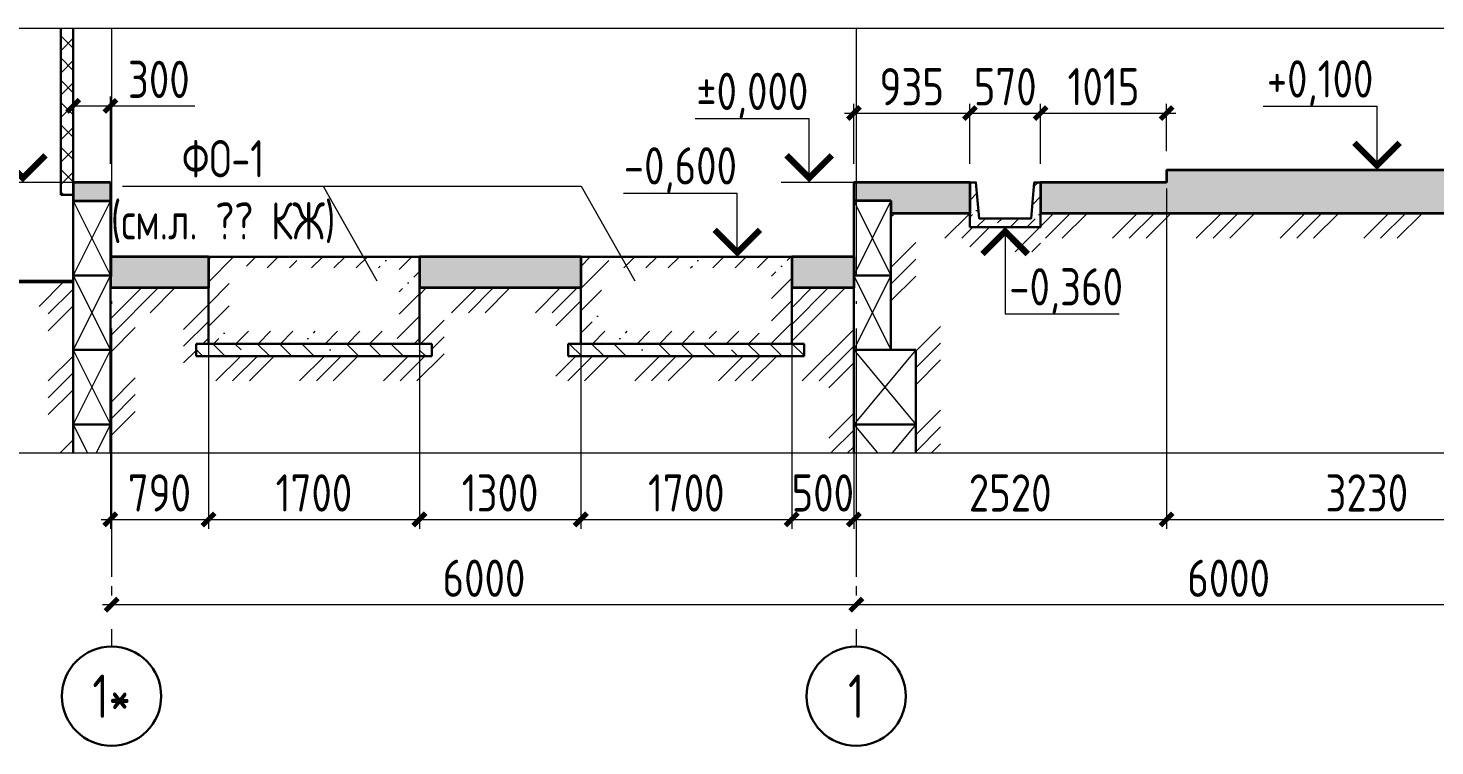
# Model space of a CAD drawing. Extents: x -965262 to 1142518, y -357520 to 71675.
# Drawn here: x 185344 to 196679, y -200357 to -194576 of the extents above; entities that cross this region are included whole.
import ezdxf

# ---------------------------------------------------------------- set-up
doc = ezdxf.new("R2010")
doc.units = 0
doc.header["$LTSCALE"] = 10
doc.linetypes.add('DOTE', pattern=[2.42, 2, -0.2, 0.02, -0.2])
doc.layers.get('0').update_dxf_attribs({"linetype": 'CONTINUOUS', "lineweight": 30})
doc.layers.get('Defpoints').update_dxf_attribs({"linetype": 'CONTINUOUS'})
doc.layers.add('DOTE', color=7, linetype='DOTE', lineweight=9)
doc.layers.add('полы', color=3, linetype='CONTINUOUS', lineweight=35)
doc.styles.add('GOST 2.304', font='isocpeur.ttf', dxfattribs={"width": 0.75, "height": 250})
doc.styles.add('ГОСТ 2м', font='isocpeur.ttf', dxfattribs={"width": 0.8, "height": 250})
doc.dimstyles.new('ГОСТ 2м', dxfattribs={"dimtxt": 250, "dimasz": 100, "dimexe": 75, "dimexo": 150, "dimgap": 62.5, "dimtad": 1, "dimdec": 0, "dimtxsty": 'ГОСТ 2м', "dimblk": 'ARCHTICK', "dimcen": 150, "dimdle": 75, "dimclrd": 256, "dimclre": 256, "dimclrt": 256, "dimadec": 0, "dimazin": 0, "dimtfac": 1, "dimtdec": 0, "dimtmove": 0, "dimatfit": 3, "dimldrblk": 'OBLIQUE', "dimfxl": 1, "dimlwd": 15, "dimlwe": 15, "dimarcsym": 0})
pattern_1 = [(135, (-2733454.96, -39518.6), (-179.605122, -179.605122), []), (135, (-2733454.96, -39339), (-179.605122, -179.605122), [317.5, -63.5, 0, -63.5])]
pattern_2 = [(45, (-2733454.96, -39518.6), (-179.605122, 179.605122), []), (45, (-2733275.35, -39518.6), (-179.605122, 179.605122), [317.5, -63.5, 0, -63.5])]

# ---------------------------------------------------------------- blocks, each defined once
blk = doc.blocks.new('_ArchTick')
at = {"color": 0, "linetype": 'ByBlock', "lineweight": 0, "const_width": 0.4}
blk.add_lwpolyline([(-0.5, -0.5), (0.5, 0.5)], dxfattribs=at)
blk = doc.blocks.new('*D1540')
at = {"lineweight": 15, "transparency": 16777216}
for p, q in [((192017, -199070), (192017, -199145)), ((198017, -199070), (198017, -199145)), ((198092, -199220), (191942, -199220))]:
    blk.add_line(p, q, dxfattribs=at)
at = {"layer": 'Defpoints', "color": 0, "lineweight": 15, "transparency": 16777216}
for p in [(192017, -199220), (192017, -199220), (198017, -199220)]:
    blk.add_point(p, dxfattribs=at)
at = {"lineweight": 15, "transparency": 16777216, "xscale": 100, "yscale": 100, "zscale": 100, "rotation": 180}
blk.add_blockref('_ArchTick', (192017, -199220), dxfattribs=at)
at = {"lineweight": 15, "transparency": 16777216, "xscale": 100, "yscale": 100, "zscale": 100}
blk.add_blockref('_ArchTick', (198017, -199220), dxfattribs=at)
at = {"lineweight": 15, "transparency": 16777216, "insert": (195017, -199007), "char_height": 250, "attachment_point": 5, "style": 'ГОСТ 2м'}
blk.add_mtext('{\\H1.2x;6000}', dxfattribs=at)
blk = doc.blocks.new('_Oblique')
at = {"color": 0, "linetype": 'ByBlock', "lineweight": -2}
blk.add_line((-0.5, -0.5), (0.5, 0.5), dxfattribs=at)
blk = doc.blocks.new('*D1541')
at = {"lineweight": 15, "transparency": 16777216}
for p, q in [((186017, -199070), (186017, -199145)), ((192017, -199070), (192017, -199145)), ((192092, -199220), (185942, -199220))]:
    blk.add_line(p, q, dxfattribs=at)
at = {"layer": 'Defpoints', "color": 0, "lineweight": 15, "transparency": 16777216}
for p in [(186017, -199220), (186017, -199220), (192017, -199220)]:
    blk.add_point(p, dxfattribs=at)
at = {"lineweight": 15, "transparency": 16777216, "xscale": 100, "yscale": 100, "zscale": 100, "rotation": 180}
blk.add_blockref('_ArchTick', (186017, -199220), dxfattribs=at)
at = {"lineweight": 15, "transparency": 16777216, "xscale": 100, "yscale": 100, "zscale": 100}
blk.add_blockref('_ArchTick', (192017, -199220), dxfattribs=at)
at = {"lineweight": 15, "transparency": 16777216, "insert": (189017, -199007), "char_height": 250, "attachment_point": 5, "style": 'ГОСТ 2м'}
blk.add_mtext('{\\H1.2x;6000}', dxfattribs=at)
blk = doc.blocks.new('*D1582')
at = {"lineweight": 15, "ltscale": 50, "transparency": 16777216}
for p, q in [((186007, -196818), (186007, -198608)), ((186797, -196818), (186797, -198608)), ((185932, -198533), (186872, -198533))]:
    blk.add_line(p, q, dxfattribs=at)
at = {"layer": 'Defpoints', "color": 0, "lineweight": 15, "ltscale": 50, "transparency": 16777216}
for p in [(186007, -196668, 3260), (186797, -196668, 3049), (186797, -198533)]:
    blk.add_point(p, dxfattribs=at)
at = {"lineweight": 15, "ltscale": 50, "transparency": 16777216, "xscale": 100, "yscale": 100, "zscale": 100, "rotation": 180}
blk.add_blockref('_ArchTick', (186007, -198533), dxfattribs=at)
at = {"lineweight": 15, "ltscale": 50, "transparency": 16777216, "xscale": 100, "yscale": 100, "zscale": 100}
blk.add_blockref('_ArchTick', (186797, -198533), dxfattribs=at)
at = {"lineweight": 15, "ltscale": 50, "transparency": 16777216, "insert": (186402, -198320), "char_height": 250, "attachment_point": 5, "style": 'ГОСТ 2м'}
blk.add_mtext('{\\H1.2x;790}', dxfattribs=at)
blk = doc.blocks.new('*D1583')
at = {"lineweight": 15, "ltscale": 50, "transparency": 16777216}
for p, q in [((185707, -195668), (185707, -195127)), ((186007, -195668), (186007, -195127)), ((185707, -195202), (186082, -195202)), ((186007, -195202), (186688, -195202))]:
    blk.add_line(p, q, dxfattribs=at)
at = {"layer": 'Defpoints', "color": 0, "lineweight": 15, "ltscale": 50, "transparency": 16777216}
for p in [(185707, -195202), (185707, -195818), (186007, -195818)]:
    blk.add_point(p, dxfattribs=at)
at = {"lineweight": 15, "ltscale": 50, "transparency": 16777216, "xscale": 100, "yscale": 100, "zscale": 100, "rotation": 180}
blk.add_blockref('_ArchTick', (185707, -195202), dxfattribs=at)
at = {"lineweight": 15, "ltscale": 50, "transparency": 16777216, "xscale": 100, "yscale": 100, "zscale": 100}
blk.add_blockref('_ArchTick', (186007, -195202), dxfattribs=at)
at = {"lineweight": 15, "ltscale": 50, "transparency": 16777216, "insert": (186397, -194989), "char_height": 250, "attachment_point": 5, "style": 'ГОСТ 2м'}
blk.add_mtext('{\\H1.2x;300}', dxfattribs=at)
blk = doc.blocks.new('*D1584')
at = {"lineweight": 15, "ltscale": 50, "transparency": 16777216}
for p, q in [((186797, -196818), (186797, -198608)), ((188497, -196818), (188497, -198608)), ((186722, -198533), (188572, -198533))]:
    blk.add_line(p, q, dxfattribs=at)
at = {"layer": 'Defpoints', "color": 0, "lineweight": 15, "ltscale": 50, "transparency": 16777216}
for p in [(186797, -196668, 3049), (188497, -196668, 2458), (188497, -198533)]:
    blk.add_point(p, dxfattribs=at)
at = {"lineweight": 15, "ltscale": 50, "transparency": 16777216, "xscale": 100, "yscale": 100, "zscale": 100, "rotation": 180}
blk.add_blockref('_ArchTick', (186797, -198533), dxfattribs=at)
at = {"lineweight": 15, "ltscale": 50, "transparency": 16777216, "xscale": 100, "yscale": 100, "zscale": 100}
blk.add_blockref('_ArchTick', (188497, -198533), dxfattribs=at)
at = {"lineweight": 15, "ltscale": 50, "transparency": 16777216, "insert": (187647, -198320), "char_height": 250, "attachment_point": 5, "style": 'ГОСТ 2м'}
blk.add_mtext('{\\H1.2x;1700}', dxfattribs=at)
blk = doc.blocks.new('*D1585')
at = {"lineweight": 15, "ltscale": 50, "transparency": 16777216}
for p, q in [((188497, -196818), (188497, -198608)), ((189797, -196818), (189797, -198608)), ((188422, -198533), (189872, -198533))]:
    blk.add_line(p, q, dxfattribs=at)
at = {"layer": 'Defpoints', "color": 0, "lineweight": 15, "ltscale": 50, "transparency": 16777216}
for p in [(188497, -196668, 3260), (189797, -196668, 2458), (189797, -198533)]:
    blk.add_point(p, dxfattribs=at)
at = {"lineweight": 15, "ltscale": 50, "transparency": 16777216, "xscale": 100, "yscale": 100, "zscale": 100, "rotation": 180}
blk.add_blockref('_ArchTick', (188497, -198533), dxfattribs=at)
at = {"lineweight": 15, "ltscale": 50, "transparency": 16777216, "xscale": 100, "yscale": 100, "zscale": 100}
blk.add_blockref('_ArchTick', (189797, -198533), dxfattribs=at)
at = {"lineweight": 15, "ltscale": 50, "transparency": 16777216, "insert": (189147, -198320), "char_height": 250, "attachment_point": 5, "style": 'ГОСТ 2м'}
blk.add_mtext('{\\H1.2x;1300}', dxfattribs=at)
blk = doc.blocks.new('*D1586')
at = {"lineweight": 15, "ltscale": 50, "transparency": 16777216}
for p, q in [((189797, -197268), (189797, -198608)), ((191497, -197268), (191497, -198608)), ((189722, -198533), (191572, -198533))]:
    blk.add_line(p, q, dxfattribs=at)
at = {"layer": 'Defpoints', "color": 0, "lineweight": 15, "ltscale": 50, "transparency": 16777216}
for p in [(189797, -197118, 3260), (191497, -197118, 3260), (191497, -198533)]:
    blk.add_point(p, dxfattribs=at)
at = {"lineweight": 15, "ltscale": 50, "transparency": 16777216, "xscale": 100, "yscale": 100, "zscale": 100, "rotation": 180}
blk.add_blockref('_ArchTick', (189797, -198533), dxfattribs=at)
at = {"lineweight": 15, "ltscale": 50, "transparency": 16777216, "xscale": 100, "yscale": 100, "zscale": 100}
blk.add_blockref('_ArchTick', (191497, -198533), dxfattribs=at)
at = {"lineweight": 15, "ltscale": 50, "transparency": 16777216, "insert": (190647, -198320), "char_height": 250, "attachment_point": 5, "style": 'ГОСТ 2м'}
blk.add_mtext('{\\H1.2x;1700}', dxfattribs=at)
blk = doc.blocks.new('*D1587')
at = {"lineweight": 15, "ltscale": 50, "transparency": 16777216}
for p, q in [((191497, -196568), (191497, -198608)), ((191997, -196568), (191997, -198608)), ((191422, -198533), (192072, -198533))]:
    blk.add_line(p, q, dxfattribs=at)
at = {"layer": 'Defpoints', "color": 0, "lineweight": 15, "ltscale": 50, "transparency": 16777216}
for p in [(191497, -196418, 2477), (191997, -196418, 2343), (191997, -198533)]:
    blk.add_point(p, dxfattribs=at)
at = {"lineweight": 15, "ltscale": 50, "transparency": 16777216, "xscale": 100, "yscale": 100, "zscale": 100, "rotation": 180}
blk.add_blockref('_ArchTick', (191497, -198533), dxfattribs=at)
at = {"lineweight": 15, "ltscale": 50, "transparency": 16777216, "xscale": 100, "yscale": 100, "zscale": 100}
blk.add_blockref('_ArchTick', (191997, -198533), dxfattribs=at)
at = {"lineweight": 15, "ltscale": 50, "transparency": 16777216, "insert": (191747, -198320), "char_height": 250, "attachment_point": 5, "style": 'ГОСТ 2м'}
blk.add_mtext('{\\H1.2x;500}', dxfattribs=at)
blk = doc.blocks.new('*D1588')
at = {"lineweight": 15, "ltscale": 50, "transparency": 16777216}
for p, q in [((191997, -195968), (191997, -198608)), ((194517, -195968), (194517, -198608)), ((191922, -198533), (194592, -198533))]:
    blk.add_line(p, q, dxfattribs=at)
at = {"layer": 'Defpoints', "color": 0, "lineweight": 15, "ltscale": 50, "transparency": 16777216}
for p in [(191997, -195818, 3260), (194517, -195818, 1670), (194517, -198533)]:
    blk.add_point(p, dxfattribs=at)
at = {"lineweight": 15, "ltscale": 50, "transparency": 16777216, "xscale": 100, "yscale": 100, "zscale": 100, "rotation": 180}
blk.add_blockref('_ArchTick', (191997, -198533), dxfattribs=at)
at = {"lineweight": 15, "ltscale": 50, "transparency": 16777216, "xscale": 100, "yscale": 100, "zscale": 100}
blk.add_blockref('_ArchTick', (194517, -198533), dxfattribs=at)
at = {"lineweight": 15, "ltscale": 50, "transparency": 16777216, "insert": (193257, -198320), "char_height": 250, "attachment_point": 5, "style": 'ГОСТ 2м'}
blk.add_mtext('{\\H1.2x;2520}', dxfattribs=at)
blk = doc.blocks.new('*D1589')
at = {"lineweight": 15, "ltscale": 50, "transparency": 16777216}
for p, q in [((194517, -195868), (194517, -198608)), ((197746, -195868), (197746, -198608)), ((194442, -198533), (197821, -198533))]:
    blk.add_line(p, q, dxfattribs=at)
at = {"layer": 'Defpoints', "color": 0, "lineweight": 15, "ltscale": 50, "transparency": 16777216}
for p in [(194517, -195718, 3260), (197746, -195718, 3260), (197746, -198533)]:
    blk.add_point(p, dxfattribs=at)
at = {"lineweight": 15, "ltscale": 50, "transparency": 16777216, "xscale": 100, "yscale": 100, "zscale": 100, "rotation": 180}
blk.add_blockref('_ArchTick', (194517, -198533), dxfattribs=at)
at = {"lineweight": 15, "ltscale": 50, "transparency": 16777216, "xscale": 100, "yscale": 100, "zscale": 100}
blk.add_blockref('_ArchTick', (197746, -198533), dxfattribs=at)
at = {"lineweight": 15, "ltscale": 50, "transparency": 16777216, "insert": (196131, -198320), "char_height": 250, "attachment_point": 5, "style": 'ГОСТ 2м'}
blk.add_mtext('{\\H1.2x;3230}', dxfattribs=at)
blk = doc.blocks.new('*D1614')
at = {"lineweight": 15, "ltscale": 100, "transparency": 16777216}
for p, q in [((191997, -195668), (191997, -195185)), ((192932, -195668), (192932, -195185)), ((191922, -195260), (193007, -195260))]:
    blk.add_line(p, q, dxfattribs=at)
at = {"layer": 'Defpoints', "color": 0, "lineweight": 15, "ltscale": 100, "transparency": 16777216}
for p in [(192932, -195260), (191997, -195818, 2343), (192932, -195818, 13759)]:
    blk.add_point(p, dxfattribs=at)
at = {"lineweight": 15, "ltscale": 100, "transparency": 16777216, "xscale": 100, "yscale": 100, "zscale": 100, "rotation": 180}
blk.add_blockref('_ArchTick', (191997, -195260), dxfattribs=at)
at = {"lineweight": 15, "ltscale": 100, "transparency": 16777216, "xscale": 100, "yscale": 100, "zscale": 100}
blk.add_blockref('_ArchTick', (192932, -195260), dxfattribs=at)
at = {"lineweight": 15, "ltscale": 100, "transparency": 16777216, "insert": (192464, -195048), "char_height": 250, "attachment_point": 5, "style": 'ГОСТ 2м'}
blk.add_mtext('{\\H1.2x;935}', dxfattribs=at)
blk = doc.blocks.new('*D1615')
at = {"lineweight": 15, "ltscale": 100, "transparency": 16777216}
for p, q in [((193502, -195668), (193502, -195185)), ((194517, -195568), (194517, -195185)), ((193427, -195260), (194592, -195260))]:
    blk.add_line(p, q, dxfattribs=at)
at = {"layer": 'Defpoints', "color": 0, "lineweight": 15, "ltscale": 100, "transparency": 16777216}
for p in [(194517, -195260), (194517, -195718, 3260), (193502, -195818, 13759)]:
    blk.add_point(p, dxfattribs=at)
at = {"lineweight": 15, "ltscale": 100, "transparency": 16777216, "xscale": 100, "yscale": 100, "zscale": 100, "rotation": 180}
blk.add_blockref('_ArchTick', (193502, -195260), dxfattribs=at)
at = {"lineweight": 15, "ltscale": 100, "transparency": 16777216, "xscale": 100, "yscale": 100, "zscale": 100}
blk.add_blockref('_ArchTick', (194517, -195260), dxfattribs=at)
at = {"lineweight": 15, "ltscale": 100, "transparency": 16777216, "insert": (194009, -195048), "char_height": 250, "attachment_point": 5, "style": 'ГОСТ 2м'}
blk.add_mtext('{\\H1.2x;1015}', dxfattribs=at)
blk = doc.blocks.new('*D1616')
at = {"lineweight": 15, "ltscale": 100, "transparency": 16777216}
for p, q in [((192932, -195668), (192932, -195185)), ((193502, -195668), (193502, -195185)), ((192857, -195260), (193577, -195260))]:
    blk.add_line(p, q, dxfattribs=at)
at = {"layer": 'Defpoints', "color": 0, "lineweight": 15, "ltscale": 100, "transparency": 16777216}
for p in [(193502, -195260), (192932, -195818, 13759), (193502, -195818, 13759)]:
    blk.add_point(p, dxfattribs=at)
at = {"lineweight": 15, "ltscale": 100, "transparency": 16777216, "xscale": 100, "yscale": 100, "zscale": 100, "rotation": 180}
blk.add_blockref('_ArchTick', (192932, -195260), dxfattribs=at)
at = {"lineweight": 15, "ltscale": 100, "transparency": 16777216, "xscale": 100, "yscale": 100, "zscale": 100}
blk.add_blockref('_ArchTick', (193502, -195260), dxfattribs=at)
at = {"lineweight": 15, "ltscale": 100, "transparency": 16777216, "insert": (193217, -195048), "char_height": 250, "attachment_point": 5, "style": 'ГОСТ 2м'}
blk.add_mtext('{\\H1.2x;570}', dxfattribs=at)

msp = doc.modelspace()

# ---------------------------------------------------------------- hatches: boundary and pattern name
at = {"lineweight": 15, "ltscale": 50}
h = msp.add_hatch(dxfattribs=at)
h.set_pattern_fill('ANSI37', color=256, scale=40, style=0)
h.set_pattern_definition([(45, (-2733454.96, -39518.6), (-89.802561, 89.802561), []), (135, (-2733454.96, -39518.6), (-89.802561, -89.802561), [])])
h.paths.add_polyline_path([(185706.6, -194576.2), (185606.6, -194576.2), (185606.6, -195918.2), (185706.6, -195918.2)])
h = msp.add_hatch(dxfattribs=at)
h.set_pattern_fill('ANSI35', color=3, scale=40, angle=90, style=0)
h.set_pattern_definition(pattern_1)
h.paths.add_polyline_path([(185706.6, -195968.2), (186006.6, -195968.2), (186006.6, -195818.2), (185706.6, -195818.2)])
h.paths.add_polyline_path([(186006.6, -196668.2), (186796.6, -196668.2), (186796.6, -196418.2), (186006.6, -196418.2)])
h.paths.add_polyline_path([(188496.6, -196668.2), (189796.6, -196668.2), (189796.6, -196418.2), (188496.6, -196418.2)])
h.paths.add_polyline_path([(191496.6, -196668.2), (191996.6, -196668.2), (191996.6, -196418.2), (191496.6, -196418.2)])
h.paths.add_polyline_path([(191996.6, -195968.2), (191996.6, -195818.2), (194516.6, -195818.2), (194516.6, -195718.2), (197745.6, -195718.2), (197745.6, -195818.2), (198016.6, -195818.2), (199844.6, -195838.2), (199844.6, -195848.2), (199862.1, -195848.2), (199862.1, -195868.2), (199882.1, -195868.2), (199882.1, -195898.2), (199887.1, -195898.8), (199887.1, -196048.8), (199912.1, -196048.8), (199912.1, -196068.2), (192496.6, -196068.2), (192496.6, -195968.2)])
h.paths.add_polyline_path([(200022.1, -196068.2), (200022.1, -196048.8), (200047.1, -196048.8), (200047.1, -195898.8), (200052.1, -195898.2), (200052.1, -195868.2), (200072.1, -195868.2), (200072.1, -195848.2), (200089.6, -195848.2), (200089.6, -195838.2), (204241.6, -195818.2), (220066.6, -195818.2), (220066.6, -195968.2), (219766.6, -195968.2), (219766.6, -196068.2), (205196.6, -196068.2), (204556.6, -196068.2), (202984.6, -196068.2), (202664.6, -196068.2)])
h.paths.add_polyline_path([(220066.6, -196968.2), (225681.6, -196968.2), (225681.6, -196718.2), (220066.6, -196718.2)])
h.paths.add_polyline_path([(225681.6, -195968.2), (225681.6, -195818.2), (227691.6, -195818.2), (230729.6, -195838.2), (230729.6, -195848.2), (230747.1, -195848.2), (230747.1, -195868.2), (230767.1, -195868.2), (230767.1, -195898.2), (230772.1, -195898.8), (230772.1, -196048.8), (230797.1, -196048.8), (230797.1, -196068.2), (225981.6, -196068.2), (225981.6, -195968.2)])
h.paths.add_polyline_path([(230907.1, -196068.2), (230907.1, -196048.8), (230932.1, -196048.8), (230932.1, -195898.8), (230937.1, -195898.2), (230937.1, -195868.2), (230957.1, -195868.2), (230957.1, -195848.2), (230974.6, -195848.2), (230974.6, -195838.2), (234351.6, -195818.2), (234351.6, -195968.2), (234051.6, -195968.2), (234051.6, -196068.2)])
h.paths.add_polyline_path([(192931.6, -195818.2), (193501.6, -195818.2), (193501.6, -196068.2), (192931.6, -196068.2)], flags=16)
h.paths.add_polyline_path([(192296.6, -196068.2), (192496.6, -196068.2), (192496.6, -195968.2), (192296.6, -195968.2)], flags=17)
at = {"lineweight": 0, "ltscale": 100}
h = msp.add_hatch(dxfattribs=at)
h.set_pattern_fill('ANSI35', color=256, scale=30, style=0)
h.set_pattern_definition([(45, (-2733454.96, -39518.6), (-134.703842, 134.703842), []), (45, (-2733320.25, -39518.6), (-134.703842, 134.703842), [238.125, -47.625, 0, -47.625])])
h.paths.add_polyline_path([(192931.6, -196178.2), (192931.6, -195818.2), (192981.6, -195818.2), (193006.6, -196108.2), (193426.6, -196108.2), (193451.6, -195818.2), (193501.6, -195818.2), (193501.6, -196178.2)])
at = {"lineweight": 15, "ltscale": 50}
h = msp.add_hatch(dxfattribs=at)
h.set_pattern_fill('ANSI35', color=2, scale=40, style=0)
h.set_pattern_definition(pattern_2)
h.paths.add_polyline_path([(186796.6, -197118.2), (188496.6, -197118.2), (188496.6, -196418.2), (186796.6, -196418.2)])
h.paths.add_polyline_path([(186965.1, -197017.7), (188334.1, -197017.7), (188334.1, -196507.8), (186965.1, -196507.8)], flags=16)
h = msp.add_hatch(dxfattribs=at)
h.set_pattern_fill('ANSI35', color=2, scale=40, style=0)
h.set_pattern_definition(pattern_2)
h.paths.add_polyline_path([(189796.6, -197118.2), (191496.6, -197118.2), (191496.6, -196418.2), (189796.6, -196418.2)])
h.paths.add_polyline_path([(189965.1, -197017.7), (191334.1, -197017.7), (191334.1, -196507.8), (189965.1, -196507.8)], flags=16)
h = msp.add_hatch(dxfattribs=at)
h.set_pattern_fill('ANSI35', color=2, scale=40, angle=90, style=0)
h.set_pattern_definition(pattern_1)
h.paths.add_polyline_path([(186696.6, -197218.2), (188596.6, -197218.2), (188596.6, -197118.2), (186696.6, -197118.2)])
h = msp.add_hatch(dxfattribs=at)
h.set_pattern_fill('ANSI35', color=2, scale=40, angle=90, style=0)
h.set_pattern_definition(pattern_1)
h.paths.add_polyline_path([(189696.6, -197218.2), (191596.6, -197218.2), (191596.6, -197118.2), (189696.6, -197118.2)])

# ---------------------------------------------------------------- linework, layer by layer
at = {"color": 5, "lineweight": 15, "ltscale": 10, "extrusion": (-1.22465e-16, -1, 0)}
for p, q in [((184595.8, -194576.2, 9801.8), (209782.7, -194576.2, 9801.8)), ((184595.8, -197997.3, 9801.8), (209782.7, -197997.3, 9801.8))]:
    msp.add_line(p, q, dxfattribs=at)
at = {"ltscale": 50}
for p, q in [((185606.6, -194576.2, 13061.6), (185606.6, -195918.2, 13061.6)), ((185706.6, -194576.2, 13061.6), (185706.6, -195918.2, 13061.6)), ((185706.6, -195918.2, 13061.6), (185606.6, -195918.2, 13061.6)), ((186006.6, -195968.2, 13061.6), (185706.6, -195968.2, 13061.6)), ((185706.6, -195968.2, 13061.6), (185706.6, -197997.3, 13061.6)), ((186006.6, -195968.2, 13061.6), (186006.6, -197997.3, 13061.6)), ((186006.6, -196568.2, 13061.6), (185706.6, -196568.2, 13061.6)), ((186006.6, -197168.2, 13061.6), (185706.6, -197168.2, 13061.6)), ((186006.6, -197768.2, 13061.6), (185706.6, -197768.2, 13061.6))]:
    msp.add_line(p, q, dxfattribs=at)
at = {"lineweight": 15, "ltscale": 0.3}
for p, q in [((195294.9, -195205.1, 13061.6), (196213, -195205.1, 13061.6)), ((190719.8, -195305.1, 10805), (191637.9, -195305.1, 10805)), ((190140.1, -195905.1, 12906.6), (191058.2, -195905.1, 12906.6)), ((194134.7, -196879.4, 23560.6), (193216.6, -196879.4, 23560.6))]:
    msp.add_line(p, q, dxfattribs=at)
at = {"lineweight": 15}
for p, q in [((196213, -195718.2, 13061.6), (196213, -195205.1, 13061.6)), ((191637.9, -195818.2, 10805), (191637.9, -195305.1, 10805)), ((186103.2, -195848.2, 9801.8), (189799.5, -195848.2, 9801.8)), ((187721.1, -195848.2, 9801.8), (188154.4, -196610.7, 9801.8)), ((189799.5, -195848.2, 9801.8), (190232.8, -196610.7, 9801.8)), ((185706.6, -195968.2, 13061.6), (186006.6, -196568.2, 13061.6)), ((186006.6, -195968.2, 13061.6), (185706.6, -196568.2, 13061.6)), ((191058.2, -196418.2, 12906.6), (191058.2, -195905.1, 12906.6)), ((191996.6, -195968.2, 9801.8), (192296.6, -196568.2, 13061.6)), ((192296.6, -195968.2, 13061.6), (191996.6, -196568.2, 13061.6)), ((193216.6, -196178.2, 23560.6), (193216.6, -196879.4, 23560.6)), ((185706.6, -196568.2, 13061.6), (186006.6, -197168.2, 13061.6)), ((186006.6, -196568.2, 13061.6), (185706.6, -197168.2, 13061.6)), ((191996.6, -196568.2, 9935.5), (192296.6, -197168.2, 13061.6)), ((192296.6, -196568.2, 13061.6), (191996.6, -197168.2, 13195.2)), ((185706.6, -197168.2, 13061.6), (186006.6, -197768.2, 13061.6)), ((186006.6, -197168.2, 13061.6), (185706.6, -197768.2, 13061.6)), ((185706.6, -197768.2, 13061.6), (185821.2, -197997.3, 13061.6)), ((186006.6, -197768.2, 13061.6), (185892, -197997.3, 13061.6))]:
    msp.add_line(p, q, dxfattribs=at)
at = {"lineweight": 15, "ltscale": 50}
for p, q in [((192296.6, -196098.2, 9801.8), (192326.6, -196068.2, 9801.8)), ((192731.6, -196268.2, 9801.8), (192931.6, -196068.2, 9801.8)), ((193501.6, -196173.2, 9801.8), (193606.6, -196068.2, 9801.8)), ((193541.6, -196268.2, 9801.8), (193741.6, -196068.2, 9801.8)), ((193676.6, -196268.2, 9801.8), (193876.6, -196068.2, 9801.8)), ((194081.6, -196268.2, 9801.8), (194281.6, -196068.2, 9801.8)), ((194216.6, -196268.2, 9801.8), (194416.6, -196068.2, 9801.8)), ((194351.6, -196268.2, 9801.8), (194551.6, -196068.2, 9801.8)), ((194756.6, -196268.2, 9801.8), (194956.6, -196068.2, 9801.8)), ((194891.6, -196268.2, 9801.8), (195091.6, -196068.2, 9801.8)), ((195026.6, -196268.2, 9801.8), (195226.6, -196068.2, 9801.8)), ((195431.6, -196268.2, 9801.8), (195631.6, -196068.2, 9801.8)), ((195566.6, -196268.2, 9801.8), (195766.6, -196068.2, 9801.8)), ((195701.6, -196268.2, 9801.8), (195901.6, -196068.2, 9801.8)), ((196106.6, -196268.2, 9801.8), (196306.6, -196068.2, 9801.8)), ((196241.6, -196268.2, 9801.8), (196441.6, -196068.2, 9801.8)), ((196376.6, -196268.2, 9801.8), (196576.6, -196068.2, 9801.8)), ((192866.6, -196268.2, 9801.8), (192931.6, -196203.2, 9801.8)), ((192931.6, -196203.2, 9801.8), (192956.6, -196178.2, 9801.8)), ((193001.6, -196268.2, 9801.8), (193091.6, -196178.2, 9801.8)), ((193406.6, -196268.2, 9801.8), (193496.6, -196178.2, 9801.8)), ((192296.6, -196503.2, 9801.8), (192496.6, -196303.2, 9801.8)), ((192931.6, -196338.2, 9801.8), (193001.6, -196268.2, 9801.8)), ((193296.6, -196378.2, 9801.8), (193406.6, -196268.2, 9801.8)), ((193431.6, -196378.2, 9801.8), (193501.6, -196308.2, 9801.8)), ((192296.6, -196638.2, 9801.8), (192496.6, -196438.2, 9801.8)), ((185431.6, -196818.2, 9801.8), (185631.6, -196618.2, 9801.8)), ((192296.6, -196773.2, 9801.8), (192496.6, -196573.2, 9801.8)), ((185506.6, -196878.2, 9801.8), (185706.6, -196678.2, 9801.8)), ((186006.6, -196918.2, 9801.8), (186256.6, -196668.2, 9801.8)), ((186006.6, -197053.2, 9801.8), (186391.6, -196668.2, 9801.8)), ((186326.6, -196868.2, 9801.8), (186526.6, -196668.2, 9801.8)), ((188496.6, -196723.2, 9801.8), (188551.6, -196668.2, 9801.8)), ((188756.6, -196868.2, 9801.8), (188956.6, -196668.2, 9801.8)), ((188891.6, -196868.2, 9801.8), (189091.6, -196668.2, 9801.8)), ((189026.6, -196868.2, 9801.8), (189226.6, -196668.2, 9801.8)), ((189431.6, -196868.2, 9801.8), (189631.6, -196668.2, 9801.8)), ((189566.6, -196868.2, 9801.8), (189766.6, -196668.2, 9801.8)), ((189596.6, -196973.2, 9801.8), (189796.6, -196773.2, 9801.8)), ((191496.6, -196828.2, 9801.8), (191656.6, -196668.2, 9801.8)), ((191496.6, -196963.2, 9801.8), (191791.6, -196668.2, 9801.8)), ((191496.6, -197098.2, 9801.8), (191926.6, -196668.2, 9801.8)), ((185506.6, -197013.2, 9801.8), (185706.6, -196813.2, 9801.8)), ((186596.6, -197003.2, 9801.8), (186796.6, -196803.2, 9801.8)), ((186006.6, -197188.2, 9801.8), (186206.6, -196988.2, 9801.8)), ((186596.6, -197138.2, 9801.8), (186796.6, -196938.2, 9801.8)), ((188506.6, -197118.2, 9801.8), (188696.6, -196928.2, 9801.8)), ((191581.6, -197418.2, 9801.8), (191996.6, -197003.2, 9801.8)), ((192496.6, -197178.2, 9801.8), (192696.6, -196978.2, 9801.8)), ((186751.6, -197118.2, 9801.8), (186796.6, -197073.2, 9801.8)), ((188596.6, -197163.2, 9801.8), (188696.6, -197063.2, 9801.8)), ((192496.6, -197313.2, 9801.8), (192696.6, -197113.2, 9801.8)), ((185506.6, -197418.2, 9801.8), (185706.6, -197218.2, 9801.8)), ((186596.6, -197273.2, 9801.8), (186696.6, -197173.2, 9801.8)), ((186856.6, -197418.2, 9801.8), (187056.6, -197218.2, 9801.8)), ((186991.6, -197418.2, 9801.8), (187191.6, -197218.2, 9801.8)), ((187126.6, -197418.2, 9801.8), (187326.6, -197218.2, 9801.8)), ((187531.6, -197418.2, 9801.8), (187731.6, -197218.2, 9801.8)), ((187666.6, -197418.2, 9801.8), (187866.6, -197218.2, 9801.8)), ((187801.6, -197418.2, 9801.8), (188001.6, -197218.2, 9801.8)), ((188206.6, -197418.2, 9801.8), (188406.6, -197218.2, 9801.8)), ((188341.6, -197418.2, 9801.8), (188541.6, -197218.2, 9801.8)), ((188476.6, -197418.2, 9801.8), (188696.6, -197198.2, 9801.8)), ((189596.6, -197378.2, 9801.8), (189756.6, -197218.2, 9801.8)), ((189691.6, -197418.2, 9801.8), (189891.6, -197218.2, 9801.8)), ((189826.6, -197418.2, 9801.8), (190026.6, -197218.2, 9801.8)), ((190231.6, -197418.2, 9801.8), (190431.6, -197218.2, 9801.8)), ((190366.6, -197418.2, 9801.8), (190566.6, -197218.2, 9801.8)), ((190501.6, -197418.2, 9801.8), (190701.6, -197218.2, 9801.8)), ((190906.6, -197418.2, 9801.8), (191106.6, -197218.2, 9801.8)), ((191041.6, -197418.2, 9801.8), (191241.6, -197218.2, 9801.8)), ((191176.6, -197418.2, 9801.8), (191376.6, -197218.2, 9801.8)), ((191716.6, -197418.2, 9801.8), (191996.6, -197138.2, 9801.8)), ((191796.6, -197473.2, 9801.8), (191996.6, -197273.2, 9801.8)), ((192496.6, -197448.2, 9801.8), (192696.6, -197248.2, 9801.8)), ((185506.6, -197553.2, 9801.8), (185706.6, -197353.2, 9801.8)), ((186006.6, -197593.2, 9801.8), (186206.6, -197393.2, 9801.8)), ((185506.6, -197688.2, 9801.8), (185706.6, -197488.2, 9801.8)), ((186006.6, -197728.2, 9801.8), (186206.6, -197528.2, 9801.8)), ((186006.6, -197863.2, 9801.8), (186206.6, -197663.2, 9801.8)), ((191796.6, -197878.2, 9801.8), (191996.6, -197678.2, 9801.8)), ((192496.6, -197853.2, 9801.8), (192696.6, -197653.2, 9801.8)), ((192496.6, -197988.2, 9801.8), (192696.6, -197788.2, 9801.8)), ((185602.5, -197997.3, 9801.8), (185706.6, -197893.2, 9801.8)), ((191812.5, -197997.3, 9801.8), (191996.6, -197813.2, 9801.8)), ((191947.5, -197997.3, 9801.8), (191996.6, -197948.2, 9801.8)), ((192622.5, -197997.3, 9801.8), (192696.6, -197923.2, 9801.8))]:
    msp.add_line(p, q, dxfattribs=at)
at = {"color": 2, "ltscale": 50}
for p, q in [((186796.6, -196418.2, 12259.9), (186796.6, -197118.2, 12259.9)), ((188496.6, -196418.2, 12278.6), (186796.6, -196418.2, 12732.9)), ((188496.6, -196418.2, 12259.9), (188496.6, -197118.2, 12259.9)), ((189796.6, -196418.2, 12259.9), (189796.6, -197118.2, 12259.9)), ((191496.6, -196418.2, 12278.6), (189796.6, -196418.2, 12732.9)), ((191496.6, -196418.2, 12259.9), (191496.6, -197118.2, 12259.9)), ((188596.6, -197118.2, 12251.8), (186696.6, -197118.2, 12759.6)), ((186696.6, -197118.2, 12259.9), (186696.6, -197218.2, 12259.9)), ((188596.6, -197118.2, 12259.9), (188596.6, -197218.2, 12259.9)), ((191596.6, -197118.2, 12251.8), (189696.6, -197118.2, 12759.6)), ((189696.6, -197118.2, 12259.9), (189696.6, -197218.2, 12259.9)), ((191596.6, -197118.2, 12259.9), (191596.6, -197218.2, 12259.9)), ((188596.6, -197218.2, 12251.8), (186696.6, -197218.2, 12759.6)), ((191596.6, -197218.2, 12251.8), (189696.6, -197218.2, 12759.6)), ((191996.6, -197768.2, 13061.6), (191996.6, -197997.2, 13061.6)), ((192496.6, -197768.2, 13061.6), (192196.6, -197768.2, 13061.6)), ((192496.6, -197997.2, 13061.6), (192496.6, -197768.2, 13061.6))]:
    msp.add_line(p, q, dxfattribs=at)
at = {"lineweight": 50, "ltscale": 50}
msp.add_line((185706.6, -196618.2, 13061.6), (184542.2, -196618.2, 13061.6), dxfattribs=at)
at = {"color": 2, "lineweight": 15}
for p, q in [((191996.6, -197168.2, 9935.5), (192496.6, -197768.2, 13195.2)), ((192496.6, -197168.2, 9935.5), (191996.6, -197768.2, 13195.2)), ((191996.6, -197768.2, 9935.5), (192187.5, -197997.3, 11180.3)), ((192496.6, -197768.2, 9935.5), (192305.7, -197997.3, 11180.3))]:
    msp.add_line(p, q, dxfattribs=at)
at = {"lineweight": 15, "const_width": 50}
for points, elevation in [([(196030.7, -195500.5), (196213, -195682.8), (196395.3, -195500.5)], 13061.6), ([(185120.2, -195600.5), (185302.5, -195782.8), (185484.9, -195600.5)], 13521.3), ([(191455.6, -195600.5), (191637.9, -195782.8), (191820.2, -195600.5)], 10805), ([(190875.9, -196200.5), (191058.2, -196382.8), (191240.5, -196200.5)], 12906.6), ([(193398.9, -196395.9), (193216.6, -196213.6), (193034.3, -196395.9)], 23560.6)]:
    msp.add_lwpolyline(points, dxfattribs=dict(at, elevation=elevation))
at = {"lineweight": 15, "ltscale": 100, "extrusion": (0, 1, 0), "elevation": -195818.2}
for points in [[(-185706.6, 13061.6), (-185070, 13785.9)], [(-192540.3, 12811.4), (-191412.7, 10805)]]:
    msp.add_lwpolyline(points, dxfattribs=at)
at = {"elevation": 23560.6}
msp.add_lwpolyline([(192931.6, -196178.2), (192931.6, -195818.2), (192981.6, -195818.2), (193006.6, -196108.2), (193426.6, -196108.2), (193451.6, -195818.2), (193501.6, -195818.2), (193501.6, -196178.2), (192931.6, -196178.2)], close=True, dxfattribs=at)
at = {"ltscale": 50, "elevation": 13061.6}
for points in [[(185706.6, -196568.2), (186006.6, -196568.2), (186006.6, -195968.2), (185706.6, -195968.2)], [(191996.6, -196568.2), (192296.6, -196568.2), (192296.6, -195968.2), (191996.6, -195968.2)], [(191996.6, -197168.2), (192296.6, -197168.2), (192296.6, -196568.2), (191996.6, -196568.2)]]:
    msp.add_lwpolyline(points, close=True, dxfattribs=at)
at = {"color": 2, "ltscale": 50, "elevation": 13061.6}
msp.add_lwpolyline([(191996.6, -197768.2), (192496.6, -197768.2), (192496.6, -197168.2), (191996.6, -197168.2)], close=True, dxfattribs=at)
at = {"layer": 'DOTE', "ltscale": 100, "extrusion": (0, -1, 0)}
for p, q in [((186016.6, -194576.2, 9801.8), (186016.6, -199552.1, 9801.8)), ((192016.6, -194576.2, 9801.8), (192016.6, -199552.1, 9801.8))]:
    msp.add_line(p, q, dxfattribs=at)
at = {"layer": 'DOTE', "linetype": 'Continuous', "lineweight": 30}
for centre in [(186016.6, -199957.1, 9801.8), (192016.6, -199957.1, 9801.8)]:
    msp.add_circle(centre, 400, dxfattribs=at)
at = {"layer": 'полы', "ltscale": 50}
for p, q in [((194516.6, -195718.2, 13061.6), (194516.6, -195818.2, 13061.6)), ((194516.6, -195718.2, 13061.6), (197745.6, -195718.2, 13061.6)), ((185706.6, -195818.2, 13061.6), (185706.6, -195968.2, 13061.6)), ((186006.6, -195818.2, 13745.8), (185706.6, -195818.2, 13825.9)), ((186006.6, -195818.2, 13061.6), (186006.6, -195968.2, 13061.6)), ((192931.6, -195818.2, 11895.1), (191996.6, -195818.2, 12144.9)), ((191996.6, -195818.2, 13061.6), (191996.6, -195968.2, 13061.6)), ((192931.6, -195818.2, 13061.6), (192931.6, -196068.2, 13061.6)), ((194516.6, -195818.2, 11471.5), (193501.6, -195818.2, 11742.7)), ((193501.6, -195818.2, 13061.6), (193501.6, -196068.2, 13061.6)), ((185706.6, -195968.2, 13061.6), (186006.6, -195968.2, 13061.6)), ((192296.6, -195968.2, 13061.6), (191996.6, -195968.2, 13061.6)), ((192296.6, -195968.2, 13978.3), (192296.6, -196068.2, 13195.2)), ((192931.6, -196068.2, 13061.6), (192296.6, -196068.2, 13061.6)), ((219766.6, -196068.2, 13061.6), (193501.6, -196068.2, 13061.6)), ((186796.6, -196418.2, 13534.6), (186006.6, -196418.2, 13745.8)), ((186006.6, -196418.2, 13745.8), (186006.6, -196668.2, 13061.6)), ((186796.6, -196418.2, 13534.6), (186796.6, -196668.2, 12850.5)), ((189796.6, -196418.2, 12732.9), (188496.6, -196418.2, 13080.3)), ((188496.6, -196418.2, 13080.3), (188496.6, -196668.2, 12396.2)), ((189796.6, -196418.2, 12732.9), (189796.6, -196668.2, 12048.7)), ((191996.6, -196418.2, 12144.9), (191496.6, -196418.2, 12278.6)), ((191496.6, -196418.2, 13061.6), (191496.6, -196668.2, 12377.4)), ((191996.6, -196418.2, 12144.9), (191996.6, -196668.2, 11460.8)), ((186796.6, -196668.2, 13061.6), (186006.6, -196668.2, 13061.6)), ((189796.6, -196668.2, 13061.6), (188496.6, -196668.2, 13061.6)), ((191996.6, -196668.2, 13061.6), (191496.6, -196668.2, 13061.6))]:
    msp.add_line(p, q, dxfattribs=at)

# ---------------------------------------------------------------- texts
at = {"char_height": 300, "width": 1200, "attachment_point": 5, "style": 'GOST 2.304'}
for s, insert in [('{\\W0.8;+0,100}', (195754.4, -195020.4, 13061.6)), ('{\\W0.8;%%P0,000}', (191179.3, -195120.4, 10805)), ('{\\W0.8;-0,600}', (190599.6, -195720.4, 12906.6)), ('{\\W0.8;-0,360}', (193707.8, -196694.6, 23560.6))]:
    msp.add_mtext(s, dxfattribs=dict(at, insert=insert))
at = {"ltscale": 50, "insert": (186914.9, -195893.1, 12732.9), "char_height": 300, "width": 2139.94, "attachment_point": 5, "style": 'GOST 2.304'}
msp.add_mtext('ФО-1\\P(см.л. {\\C1;??} КЖ)', dxfattribs=at)
at = {"layer": 'DOTE', "linetype": 'Continuous', "lineweight": 30, "ltscale": 100, "char_height": 350, "width": 800, "attachment_point": 5, "style": 'GOST 2.304'}
for s, insert in [('1*', (186016.6, -199957.1, 9801.8)), ('1', (192016.6, -199957.1, 9801.8))]:
    msp.add_mtext(s, dxfattribs=dict(at, insert=insert))

# ---------------------------------------------------------------- dimensions: what is measured, and where the dimension line sits
at = {"lineweight": 15, "ltscale": 50}
for base, p1, p2, picture, middle in [((185706.6, -195201.6, 9801.8), (186006.6, -195818.2, 9801.8), (185706.6, -195818.2, 9801.8), '*D1583', (186397.1, -195201.6, 9801.8)), ((191996.6, -198532.8, 9801.8), (191496.6, -196418.2, 12278.6), (191996.6, -196418.2, 12144.9), '*D1587', (191746.6, -198532.8, 9801.8))]:
    dim = msp.add_linear_dim(base=base, p1=p1, p2=p2, text='{\\H1.2x;<>}', dimstyle='ГОСТ 2м', dxfattribs=at)
    dim.commit()
    dim.dimension.update_dxf_attribs({"geometry": picture, "text_midpoint": middle, "dimtype": 160})
at = {"lineweight": 15, "ltscale": 100}
for base, p1, p2, picture, middle in [((192931.6, -195260.4, 9801.8), (191996.6, -195818.2, 12144.9), (192931.6, -195818.2, 23560.6), '*D1614', (192464.1, -195047.9, 9801.8)), ((194516.6, -195260.4, 9801.8), (193501.6, -195818.2, 23560.6), (194516.6, -195718.2, 13061.6), '*D1615', (194009.1, -195047.9, 9801.8))]:
    dim = msp.add_linear_dim(base=base, p1=p1, p2=p2, text='{\\H1.2x;<>}', dimstyle='ГОСТ 2м', dxfattribs=at)
    dim.commit()
    dim.dimension.update_dxf_attribs({"geometry": picture, "text_midpoint": middle})
dim = msp.add_linear_dim(base=(193501.6, -195260.4, 9801.8), p1=(192931.6, -195818.2, 23560.6), p2=(193501.6, -195818.2, 23560.6), text='{\\H1.2x;<>}', dimstyle='ГОСТ 2м', dxfattribs=at)
dim.commit()
dim.dimension.update_dxf_attribs({"geometry": '*D1616', "text_midpoint": (193216.6, -195260.4, 9801.8), "dimtype": 160})
at = {"lineweight": 15, "ltscale": 50}
for base, p1, p2, text, picture, middle in [((197745.6, -198532.8, 9801.8), (194516.6, -195718.2, 13061.6), (197745.6, -195718.2, 13061.6), '{\\H1.2x;3230}', '*D1589', (196131.1, -198320.3, 9801.8)), ((194516.6, -198532.8, 9801.8), (191996.6, -195818.2, 13061.6), (194516.6, -195818.2, 11471.5), '{\\H1.2x;<>}', '*D1588', (193256.6, -198320.3, 9801.8)), ((186796.6, -198532.8, 9801.8), (186006.6, -196668.2, 13061.6), (186796.6, -196668.2, 12850.5), '{\\H1.2x;<>}', '*D1582', (186401.6, -198320.3, 9801.8)), ((188496.6, -198532.8, 9801.8), (186796.6, -196668.2, 12850.5), (188496.6, -196668.2, 12259.9), '{\\H1.2x;<>}', '*D1584', (187646.6, -198320.3, 9801.8)), ((189796.6, -198532.8, 9801.8), (188496.6, -196668.2, 13061.6), (189796.6, -196668.2, 12259.9), '{\\H1.2x;<>}', '*D1585', (189146.6, -198320.3, 9801.8)), ((191496.6, -198532.8, 9000.1), (189796.6, -197118.2, 12259.9), (191496.6, -197118.2, 12259.9), '{\\H1.2x;<>}', '*D1586', (190646.6, -198320.3, 9000.1))]:
    dim = msp.add_linear_dim(base=base, p1=p1, p2=p2, text=text, dimstyle='ГОСТ 2м', dxfattribs=at)
    dim.commit()
    dim.dimension.update_dxf_attribs({"geometry": picture, "text_midpoint": middle})
at = {"lineweight": 15}
for base, p1, p2, picture, middle in [((186016.6, -199219.9, 9801.8), (192016.6, -199219.9, 9801.8), (186016.6, -199219.9, 9801.8), '*D1541', (189016.6, -199007.4, 9801.8)), ((192016.6, -199219.9, 9801.8), (198016.6, -199219.9, 9801.8), (192016.6, -199219.9, 9801.8), '*D1540', (195016.6, -199007.4, 9801.8))]:
    dim = msp.add_linear_dim(base=base, p1=p1, p2=p2, text='{\\H1.2x;<>}', dimstyle='ГОСТ 2м', override={"dimtxt": 300}, dxfattribs=at)
    dim.commit()
    dim.dimension.update_dxf_attribs({"geometry": picture, "text_midpoint": middle})

doc.saveas('drawing.dxf')
